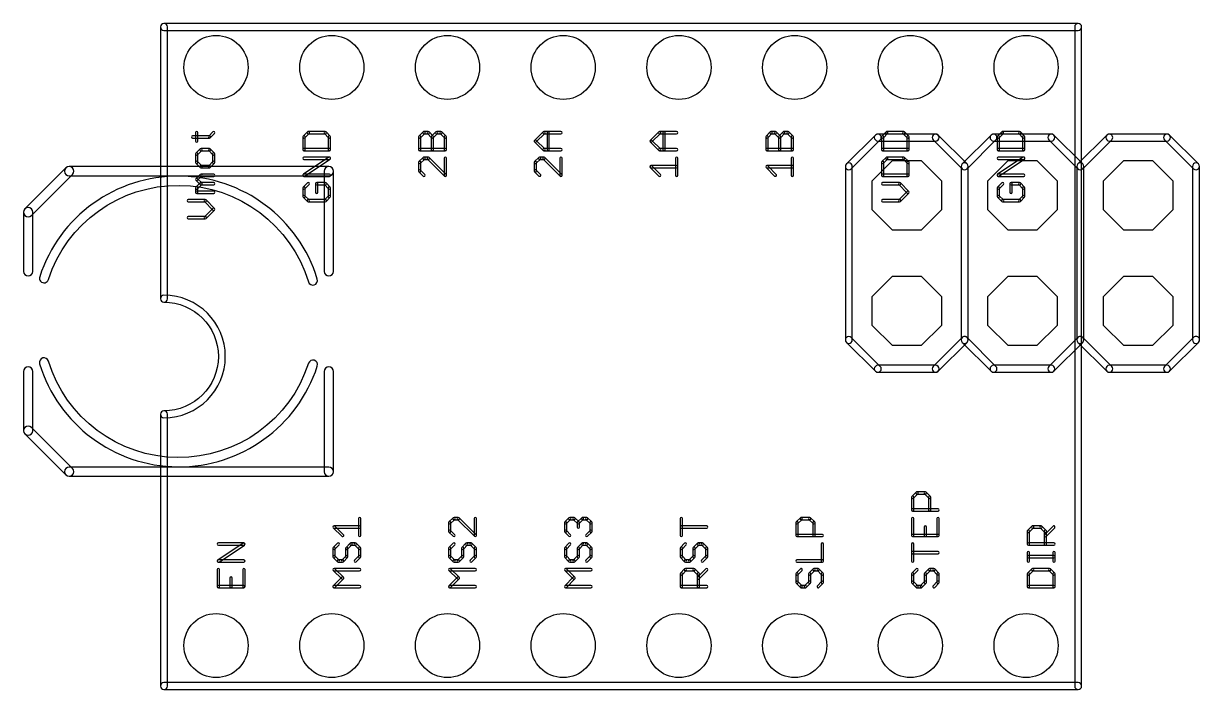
# Model space of a CAD drawing. Extents: x -3 to 100, y 0 to 80.
# Drawn here: x 17.48 to 43.3, y 19.04 to 33.68 of the extents above; entities that cross this region are included whole.
import ezdxf

# ---------------------------------------------------------------- set-up
doc = ezdxf.new("R2010")
doc.units = 0
doc.layers.add('17', color=82, linetype='CONTINUOUS')
doc.layers.add('21', color=253, linetype='CONTINUOUS')

# ---------------------------------------------------------------- blocks, each defined once
blk = doc.blocks.new('OCTAGONP')
blk.add_lwpolyline([(-0.5, -0.2071), (-0.5, 0.2071), (-0.2071, 0.5), (0.2071, 0.5), (0.5, 0.2071), (0.5, -0.2071), (0.2071, -0.5), (-0.2071, -0.5)], close=True)
blk = doc.blocks.new('ROUNDP')
blk.add_circle((0, 0), 0.5)

msp = doc.modelspace()

# ---------------------------------------------------------------- linework, layer by layer
at = {"layer": '21'}
for points in [[(20.4908, 33.599), (20.4908, 27.63, 1), (20.6432, 27.63), (20.6432, 33.599, 1)], [(20.567, 33.5228), (40.633, 33.5228, 1), (40.633, 33.6752), (20.567, 33.6752, 1)], [(40.7092, 19.121), (40.7092, 33.599, 1), (40.5568, 33.599), (40.5568, 19.121, 1)], [(21.3118, 31.0912), (21.3118, 31.2776, 1), (21.261, 31.2776), (21.261, 31.0912, 1)], [(21.584, 31.1664), (21.6772, 31.2596, 1), (21.6412, 31.2956), (21.548, 31.2024, 1)], [(23.7152, 31.2949), (23.622, 31.2017, 1), (23.658, 31.1657), (23.7512, 31.2589, 1)], [(24.106, 31.3023), (23.7332, 31.3023, 1), (23.7332, 31.2515), (24.106, 31.2515, 1)], [(24.2172, 31.2017), (24.124, 31.2949, 1), (24.088, 31.2589), (24.1812, 31.1657, 1)], [(26.198, 31.1657), (26.2912, 31.2589, 1), (26.2552, 31.2949), (26.162, 31.2017, 1)], [(26.2732, 31.2515), (26.3664, 31.2515, 1), (26.3664, 31.3023), (26.2732, 31.3023, 1)], [(26.3484, 31.2589), (26.4416, 31.1657, 1), (26.4776, 31.2017), (26.3844, 31.2949, 1)], [(26.4776, 31.1657), (26.5708, 31.2589, 1), (26.5348, 31.2949), (26.4416, 31.2017, 1)], [(26.5528, 31.2515), (26.646, 31.2515, 1), (26.646, 31.3023), (26.5528, 31.3023, 1)], [(26.628, 31.2589), (26.7212, 31.1657, 1), (26.7572, 31.2017), (26.664, 31.2949, 1)], [(28.738, 31.0725), (28.9244, 31.2589, 1), (28.8884, 31.2949), (28.702, 31.1085, 1)], [(28.9064, 31.2515), (29.2792, 31.2515, 1), (29.2792, 31.3023), (28.9064, 31.3023, 1)], [(29.025, 30.9041), (29.025, 31.2769, 1), (28.9742, 31.2769), (28.9742, 30.9041, 1)], [(31.278, 31.0725), (31.4644, 31.2589, 1), (31.4284, 31.2949), (31.242, 31.1085, 1)], [(31.4464, 31.2515), (31.8192, 31.2515, 1), (31.8192, 31.3023), (31.4464, 31.3023, 1)], [(31.565, 30.9041), (31.565, 31.2769, 1), (31.5142, 31.2769), (31.5142, 30.9041, 1)], [(33.818, 31.1657), (33.9112, 31.2589, 1), (33.8752, 31.2949), (33.782, 31.2017, 1)], [(33.8932, 31.2515), (33.9864, 31.2515, 1), (33.9864, 31.3023), (33.8932, 31.3023, 1)], [(33.9684, 31.2589), (34.0616, 31.1657, 1), (34.0976, 31.2017), (34.0044, 31.2949, 1)], [(34.0976, 31.1657), (34.1908, 31.2589, 1), (34.1548, 31.2949), (34.0616, 31.2017, 1)], [(34.1728, 31.2515), (34.266, 31.2515, 1), (34.266, 31.3023), (34.1728, 31.3023, 1)], [(34.248, 31.2589), (34.3412, 31.1657, 1), (34.3772, 31.2017), (34.284, 31.2949, 1)], [(35.6539, 30.4811), (36.2889, 31.1161, 1), (36.1811, 31.2239), (35.5461, 30.5889, 1)], [(36.235, 31.0938), (37.505, 31.0938, 1), (37.505, 31.2462), (36.235, 31.2462, 1)], [(36.4152, 31.2949), (36.322, 31.2017, 1), (36.358, 31.1657), (36.4512, 31.2589, 1)], [(36.806, 31.3023), (36.4332, 31.3023, 1), (36.4332, 31.2515), (36.806, 31.2515, 1)], [(36.9172, 31.2017), (36.824, 31.2949, 1), (36.788, 31.2589), (36.8812, 31.1657, 1)], [(37.4511, 31.1161), (38.0861, 30.4811, 1), (38.1939, 30.5889), (37.5589, 31.2239, 1)], [(38.1939, 30.4811), (38.8289, 31.1161, 1), (38.7211, 31.2239), (38.0861, 30.5889, 1)], [(38.775, 31.0938), (40.045, 31.0938, 1), (40.045, 31.2462), (38.775, 31.2462, 1)], [(38.9552, 31.2949), (38.862, 31.2017, 1), (38.898, 31.1657), (38.9912, 31.2589, 1)], [(39.346, 31.3023), (38.9732, 31.3023, 1), (38.9732, 31.2515), (39.346, 31.2515, 1)], [(39.4572, 31.2017), (39.364, 31.2949, 1), (39.328, 31.2589), (39.4212, 31.1657, 1)], [(39.9911, 31.1161), (40.6261, 30.4811, 1), (40.7339, 30.5889), (40.0989, 31.2239, 1)], [(40.7339, 30.4811), (41.3689, 31.1161, 1), (41.2611, 31.2239), (40.6261, 30.5889, 1)], [(41.315, 31.0938), (42.585, 31.0938, 1), (42.585, 31.2462), (41.315, 31.2462, 1)], [(42.5311, 31.1161), (43.1661, 30.4811, 1), (43.2739, 30.5889), (42.6389, 31.2239, 1)], [(21.1932, 31.159), (21.566, 31.159, 1), (21.566, 31.2098), (21.1932, 31.2098, 1)], [(23.6146, 31.1837), (23.6146, 30.9041, 1), (23.6654, 30.9041), (23.6654, 31.1837, 1)], [(24.2246, 30.9041), (24.2246, 31.1837, 1), (24.1738, 31.1837), (24.1738, 30.9041, 1)], [(26.2054, 30.9041), (26.2054, 31.1837, 1), (26.1546, 31.1837), (26.1546, 30.9041, 1)], [(26.485, 30.9041), (26.485, 31.1837, 1), (26.4342, 31.1837), (26.4342, 30.9041, 1)], [(26.7138, 31.1837), (26.7138, 30.9041, 1), (26.7646, 30.9041), (26.7646, 31.1837, 1)], [(28.9244, 30.9221), (28.738, 31.1085, 1), (28.702, 31.0725), (28.8884, 30.8861, 1)], [(31.4644, 30.9221), (31.278, 31.1085, 1), (31.242, 31.0725), (31.4284, 30.8861, 1)], [(33.8254, 30.9041), (33.8254, 31.1837, 1), (33.7746, 31.1837), (33.7746, 30.9041, 1)], [(34.105, 30.9041), (34.105, 31.1837, 1), (34.0542, 31.1837), (34.0542, 30.9041, 1)], [(34.3338, 31.1837), (34.3338, 30.9041, 1), (34.3846, 30.9041), (34.3846, 31.1837, 1)], [(36.3146, 31.1837), (36.3146, 30.9041, 1), (36.3654, 30.9041), (36.3654, 31.1837, 1)], [(36.9246, 30.9041), (36.9246, 31.1837, 1), (36.8738, 31.1837), (36.8738, 30.9041, 1)], [(38.8546, 31.1837), (38.8546, 30.9041, 1), (38.9054, 30.9041), (38.9054, 31.1837, 1)], [(39.4646, 30.9041), (39.4646, 31.1837, 1), (39.4138, 31.1837), (39.4138, 30.9041, 1)], [(21.3616, 30.9207), (21.2684, 30.8275, 1), (21.3044, 30.7915), (21.3976, 30.8847, 1)], [(21.261, 30.8095), (21.261, 30.6231, 1), (21.3118, 30.6231), (21.3118, 30.8095, 1)], [(21.566, 30.9281), (21.3796, 30.9281, 1), (21.3796, 30.8773), (21.566, 30.8773, 1)], [(21.6772, 30.8275), (21.584, 30.9207, 1), (21.548, 30.8847), (21.6412, 30.7915, 1)], [(21.6846, 30.6231), (21.6846, 30.8095, 1), (21.6338, 30.8095), (21.6338, 30.6231, 1)], [(23.64, 30.8787), (24.1992, 30.8787, 1), (24.1992, 30.9295), (23.64, 30.9295, 1)], [(23.6541, 30.3217), (24.2133, 30.6945, 1), (24.1851, 30.7367), (23.6259, 30.3639, 1)], [(24.1992, 30.741), (23.64, 30.741, 1), (23.64, 30.6902), (24.1992, 30.6902, 1)], [(26.2552, 30.7336), (26.162, 30.6404, 1), (26.198, 30.6044), (26.2912, 30.6976, 1)], [(26.7392, 30.9295), (26.18, 30.9295, 1), (26.18, 30.8787), (26.7392, 30.8787, 1)], [(26.3664, 30.741), (26.2732, 30.741, 1), (26.2732, 30.6902), (26.3664, 30.6902, 1)], [(26.7572, 30.3608), (26.3844, 30.7336, 1), (26.3484, 30.6976), (26.7212, 30.3248, 1)], [(26.7138, 30.7156), (26.7138, 30.3428, 1), (26.7646, 30.3428), (26.7646, 30.7156, 1)], [(28.7952, 30.7336), (28.702, 30.6404, 1), (28.738, 30.6044), (28.8312, 30.6976, 1)], [(28.9064, 30.741), (28.8132, 30.741, 1), (28.8132, 30.6902), (28.9064, 30.6902, 1)], [(29.2972, 30.3608), (28.9244, 30.7336, 1), (28.8884, 30.6976), (29.2612, 30.3248, 1)], [(29.2792, 30.9295), (28.9064, 30.9295, 1), (28.9064, 30.8787), (29.2792, 30.8787, 1)], [(29.2538, 30.7156), (29.2538, 30.3428, 1), (29.3046, 30.3428), (29.3046, 30.7156, 1)], [(31.8192, 30.9295), (31.4464, 30.9295, 1), (31.4464, 30.8787), (31.8192, 30.8787, 1)], [(31.8446, 30.3428), (31.8446, 30.7156, 1), (31.7938, 30.7156), (31.7938, 30.3428, 1)], [(34.3592, 30.9295), (33.8, 30.9295, 1), (33.8, 30.8787), (34.3592, 30.8787, 1)], [(34.3846, 30.3428), (34.3846, 30.7156, 1), (34.3338, 30.7156), (34.3338, 30.3428, 1)], [(36.4152, 30.7336), (36.322, 30.6404, 1), (36.358, 30.6044), (36.4512, 30.6976, 1)], [(36.34, 30.8787), (36.8992, 30.8787, 1), (36.8992, 30.9295), (36.34, 30.9295, 1)], [(36.806, 30.741), (36.4332, 30.741, 1), (36.4332, 30.6902), (36.806, 30.6902, 1)], [(36.9172, 30.6404), (36.824, 30.7336, 1), (36.788, 30.6976), (36.8812, 30.6044, 1)], [(38.88, 30.8787), (39.4392, 30.8787, 1), (39.4392, 30.9295), (38.88, 30.9295, 1)], [(38.8941, 30.3217), (39.4533, 30.6945, 1), (39.4251, 30.7367), (38.8659, 30.3639, 1)], [(39.4392, 30.741), (38.88, 30.741, 1), (38.88, 30.6902), (39.4392, 30.6902, 1)], [(17.6568, 29.4582), (18.5568, 30.3582, 1), (18.4132, 30.5018), (17.5132, 29.6018, 1)], [(18.485, 30.3284), (24.185, 30.3284, 1), (24.185, 30.5316), (18.485, 30.5316, 1)], [(21.2684, 30.6051), (21.3616, 30.5119, 1), (21.3976, 30.5479), (21.3044, 30.6411, 1)], [(21.3796, 30.5045), (21.566, 30.5045, 1), (21.566, 30.5553), (21.3796, 30.5553, 1)], [(21.584, 30.5119), (21.6772, 30.6051, 1), (21.6412, 30.6411), (21.548, 30.5479, 1)], [(24.0834, 30.43), (24.0834, 28.23, 1), (24.2866, 28.23), (24.2866, 30.43, 1)], [(26.162, 30.418), (26.2552, 30.3248, 1), (26.2912, 30.3608), (26.198, 30.454, 1)], [(26.1546, 30.6224), (26.1546, 30.436, 1), (26.2054, 30.436), (26.2054, 30.6224, 1)], [(28.702, 30.418), (28.7952, 30.3248, 1), (28.8312, 30.3608), (28.738, 30.454, 1)], [(28.6946, 30.6224), (28.6946, 30.436, 1), (28.7454, 30.436), (28.7454, 30.6224, 1)], [(31.4644, 30.3608), (31.278, 30.5472, 1), (31.242, 30.5112), (31.4284, 30.3248, 1)], [(31.26, 30.5038), (31.8192, 30.5038, 1), (31.8192, 30.5546), (31.26, 30.5546, 1)], [(34.0044, 30.3608), (33.818, 30.5472, 1), (33.782, 30.5112), (33.9684, 30.3248, 1)], [(33.8, 30.5038), (34.3592, 30.5038, 1), (34.3592, 30.5546), (33.8, 30.5546, 1)], [(35.6762, 26.725), (35.6762, 30.535, 1), (35.5238, 30.535), (35.5238, 26.725, 1)], [(36.3146, 30.6224), (36.3146, 30.3428, 1), (36.3654, 30.3428), (36.3654, 30.6224, 1)], [(36.9246, 30.3428), (36.9246, 30.6224, 1), (36.8738, 30.6224), (36.8738, 30.3428, 1)], [(38.0638, 30.535), (38.0638, 26.725, 1), (38.2162, 26.725), (38.2162, 30.535, 1)], [(40.6038, 30.535), (40.6038, 26.725, 1), (40.7562, 26.725), (40.7562, 30.535, 1)], [(43.1438, 30.535), (43.1438, 26.725, 1), (43.2962, 26.725), (43.2962, 30.535, 1)], [(23.7378, 28.0004, 1), (23.9322, 28.0596, 0.7344), (17.8383, 28.1112, 1), (18.0317, 28.0488, -0.7344)], [(21.3044, 30.2302), (21.3976, 30.3234, 1), (21.3616, 30.3594), (21.2684, 30.2662, 1)], [(21.3976, 30.173), (21.3044, 30.2662, 1), (21.2684, 30.2302), (21.3616, 30.137, 1)], [(21.3796, 30.316), (21.6592, 30.316, 1), (21.6592, 30.3668), (21.3796, 30.3668, 1)], [(24.1992, 30.3682), (23.64, 30.3682, 1), (23.64, 30.3174), (24.1992, 30.3174, 1)], [(36.34, 30.3174), (36.8992, 30.3174, 1), (36.8992, 30.3682), (36.34, 30.3682, 1)], [(39.4392, 30.3682), (38.88, 30.3682, 1), (38.88, 30.3174), (39.4392, 30.3174, 1)], [(21.3044, 30.0438), (21.3976, 30.137, 1), (21.3616, 30.173), (21.2684, 30.0798, 1)], [(21.3118, 29.9686), (21.3118, 30.0618, 1), (21.261, 30.0618), (21.261, 29.9686, 1)], [(21.6592, 29.994), (21.2864, 29.994, 1), (21.2864, 29.9432), (21.6592, 29.9432, 1)], [(21.3796, 30.1296), (21.6592, 30.1296, 1), (21.6592, 30.1804), (21.3796, 30.1804, 1)], [(23.7152, 30.1723), (23.622, 30.0791, 1), (23.658, 30.0431), (23.7512, 30.1363, 1)], [(23.6146, 30.0611), (23.6146, 29.8747, 1), (23.6654, 29.8747), (23.6654, 30.0611, 1)], [(24.106, 30.1797), (23.9196, 30.1797, 1), (23.9196, 30.1289), (24.106, 30.1289, 1)], [(23.8942, 30.1543), (23.8942, 29.9679, 1), (23.945, 29.9679), (23.945, 30.1543, 1)], [(24.2172, 30.0791), (24.124, 30.1723, 1), (24.088, 30.1363), (24.1812, 30.0431, 1)], [(24.2246, 29.8747), (24.2246, 30.0611, 1), (24.1738, 30.0611), (24.1738, 29.8747, 1)], [(36.7128, 30.1797), (36.34, 30.1797, 1), (36.34, 30.1289), (36.7128, 30.1289, 1)], [(36.9172, 29.9859), (36.7308, 30.1723, 1), (36.6948, 30.1363), (36.8812, 29.9499, 1)], [(36.7308, 29.7635), (36.9172, 29.9499, 1), (36.8812, 29.9859), (36.6948, 29.7995, 1)], [(38.9552, 30.1723), (38.862, 30.0791, 1), (38.898, 30.0431), (38.9912, 30.1363, 1)], [(38.8546, 30.0611), (38.8546, 29.8747, 1), (38.9054, 29.8747), (38.9054, 30.0611, 1)], [(39.346, 30.1797), (39.1596, 30.1797, 1), (39.1596, 30.1289), (39.346, 30.1289, 1)], [(39.1342, 30.1543), (39.1342, 29.9679, 1), (39.185, 29.9679), (39.185, 30.1543, 1)], [(39.4572, 30.0791), (39.364, 30.1723, 1), (39.328, 30.1363), (39.4212, 30.0431, 1)], [(39.4646, 29.8747), (39.4646, 30.0611, 1), (39.4138, 30.0611), (39.4138, 29.8747, 1)], [(21.4728, 29.8055), (21.1, 29.8055, 1), (21.1, 29.7547), (21.4728, 29.7547, 1)], [(21.6772, 29.6117), (21.4908, 29.7981, 1), (21.4548, 29.7621), (21.6412, 29.5757, 1)], [(23.622, 29.8567), (23.7152, 29.7635, 1), (23.7512, 29.7995), (23.658, 29.8927, 1)], [(23.7332, 29.7561), (24.106, 29.7561, 1), (24.106, 29.8069), (23.7332, 29.8069, 1)], [(24.124, 29.7635), (24.2172, 29.8567, 1), (24.1812, 29.8927), (24.088, 29.7995, 1)], [(36.34, 29.7561), (36.7128, 29.7561, 1), (36.7128, 29.8069), (36.34, 29.8069, 1)], [(38.862, 29.8567), (38.9552, 29.7635, 1), (38.9912, 29.7995), (38.898, 29.8927, 1)], [(38.9732, 29.7561), (39.346, 29.7561, 1), (39.346, 29.8069), (38.9732, 29.8069, 1)], [(39.364, 29.7635), (39.4572, 29.8567, 1), (39.4212, 29.8927), (39.328, 29.7995, 1)], [(17.6866, 28.23), (17.6866, 29.53, 1), (17.4834, 29.53), (17.4834, 28.23, 1)], [(21.1, 29.3819), (21.4728, 29.3819, 1), (21.4728, 29.4327), (21.1, 29.4327, 1)], [(21.4908, 29.3893), (21.6772, 29.5757, 1), (21.6412, 29.6117), (21.4548, 29.4253, 1)], [(20.567, 25.1662, 1), (20.567, 25.0138, 1), (20.567, 27.7062, 1), (20.567, 27.5538, -1)], [(35.5461, 26.6711), (36.1811, 26.0361, 1), (36.2889, 26.1439), (35.6539, 26.7789, 1)], [(37.5589, 26.0361), (38.1939, 26.6711, 1), (38.0861, 26.7789), (37.4511, 26.1439, 1)], [(38.0861, 26.6711), (38.7211, 26.0361, 1), (38.8289, 26.1439), (38.1939, 26.7789, 1)], [(40.0989, 26.0361), (40.7339, 26.6711, 1), (40.6261, 26.7789), (39.9911, 26.1439, 1)], [(40.6261, 26.6711), (41.2611, 26.0361, 1), (41.3689, 26.1439), (40.7339, 26.7789, 1)], [(42.6389, 26.0361), (43.2739, 26.6711, 1), (43.1661, 26.7789), (42.5311, 26.1439, 1)], [(18.0322, 26.2596, 1), (17.8378, 26.2004, 0.7344), (23.9317, 26.1488, 1), (23.7383, 26.2112, -0.7344)], [(17.6866, 24.73), (17.6866, 26.03, 1), (17.4834, 26.03), (17.4834, 24.73, 1)], [(24.0834, 26.03), (24.0834, 23.83, 1), (24.2866, 23.83), (24.2866, 26.03, 1)], [(36.235, 26.0138), (37.505, 26.0138, 1), (37.505, 26.1662), (36.235, 26.1662, 1)], [(38.775, 26.0138), (40.045, 26.0138, 1), (40.045, 26.1662), (38.775, 26.1662, 1)], [(41.315, 26.0138), (42.585, 26.0138, 1), (42.585, 26.1662), (41.315, 26.1662, 1)], [(20.4908, 25.09), (20.4908, 19.121, 1), (20.6432, 19.121), (20.6432, 25.09, 1)], [(18.5568, 23.9018), (17.6568, 24.8018, 1), (17.5132, 24.6582), (18.4132, 23.7582, 1)], [(24.185, 23.9316), (18.485, 23.9316, 1), (18.485, 23.7284), (24.185, 23.7284, 1)], [(37.0184, 23.2509), (37.1116, 23.3441, 1), (37.0756, 23.3801), (36.9824, 23.2869, 1)], [(37.0258, 22.9893), (37.0258, 23.2689, 1), (36.975, 23.2689), (36.975, 22.9893, 1)], [(37.0936, 23.3367), (37.28, 23.3367, 1), (37.28, 23.3875), (37.0936, 23.3875, 1)], [(37.262, 23.3441), (37.3552, 23.2509, 1), (37.3912, 23.2869), (37.298, 23.3801, 1)], [(37.3478, 23.2689), (37.3478, 22.9893, 1), (37.3986, 22.9893), (37.3986, 23.2689, 1)], [(37.5596, 23.0147), (37.0004, 23.0147, 1), (37.0004, 22.9639), (37.5596, 22.9639, 1)], [(24.885, 22.428), (24.885, 22.8008, 1), (24.8342, 22.8008), (24.8342, 22.428, 1)], [(26.9156, 22.8188), (26.8224, 22.7256, 1), (26.8584, 22.6896), (26.9516, 22.7828, 1)], [(26.815, 22.7076), (26.815, 22.5212, 1), (26.8658, 22.5212), (26.8658, 22.7076, 1)], [(27.0268, 22.8262), (26.9336, 22.8262, 1), (26.9336, 22.7754), (27.0268, 22.7754, 1)], [(27.4176, 22.446), (27.0448, 22.8188, 1), (27.0088, 22.7828), (27.3816, 22.41, 1)], [(27.3742, 22.8008), (27.3742, 22.428, 1), (27.425, 22.428), (27.425, 22.8008, 1)], [(29.3984, 22.6896), (29.4916, 22.7828, 1), (29.4556, 22.8188), (29.3624, 22.7256, 1)], [(29.4058, 22.5212), (29.4058, 22.7076, 1), (29.355, 22.7076), (29.355, 22.5212, 1)], [(29.4736, 22.7754), (29.5668, 22.7754, 1), (29.5668, 22.8262), (29.4736, 22.8262, 1)], [(29.5488, 22.7828), (29.642, 22.6896, 1), (29.678, 22.7256), (29.5848, 22.8188, 1)], [(29.678, 22.6896), (29.7712, 22.7828, 1), (29.7352, 22.8188), (29.642, 22.7256, 1)], [(29.6346, 22.7076), (29.6346, 22.6144, 1), (29.6854, 22.6144), (29.6854, 22.7076, 1)], [(29.7532, 22.7754), (29.8464, 22.7754, 1), (29.8464, 22.8262), (29.7532, 22.8262, 1)], [(29.8284, 22.7828), (29.9216, 22.6896, 1), (29.9576, 22.7256), (29.8644, 22.8188, 1)], [(29.9142, 22.7076), (29.9142, 22.5212, 1), (29.965, 22.5212), (29.965, 22.7076, 1)], [(31.9458, 22.428), (31.9458, 22.8008, 1), (31.895, 22.8008), (31.895, 22.428, 1)], [(34.4784, 22.6896), (34.5716, 22.7828, 1), (34.5356, 22.8188), (34.4424, 22.7256, 1)], [(34.4858, 22.428), (34.4858, 22.7076, 1), (34.435, 22.7076), (34.435, 22.428, 1)], [(34.5536, 22.7754), (34.74, 22.7754, 1), (34.74, 22.8262), (34.5536, 22.8262, 1)], [(34.722, 22.7828), (34.8152, 22.6896, 1), (34.8512, 22.7256), (34.758, 22.8188, 1)], [(34.8078, 22.7076), (34.8078, 22.428, 1), (34.8586, 22.428), (34.8586, 22.7076, 1)], [(36.975, 22.8008), (36.975, 22.428, 1), (37.0258, 22.428), (37.0258, 22.8008, 1)], [(37.585, 22.428), (37.585, 22.8008, 1), (37.5342, 22.8008), (37.5342, 22.428, 1)], [(24.5048, 22.446), (24.3184, 22.6324, 1), (24.2824, 22.5964), (24.4688, 22.41, 1)], [(24.3004, 22.589), (24.8596, 22.589, 1), (24.8596, 22.6398), (24.3004, 22.6398, 1)], [(26.8224, 22.5032), (26.9156, 22.41, 1), (26.9516, 22.446), (26.8584, 22.5392, 1)], [(29.4916, 22.446), (29.3984, 22.5392, 1), (29.3624, 22.5032), (29.4556, 22.41, 1)], [(29.9216, 22.5392), (29.8284, 22.446, 1), (29.8644, 22.41), (29.9576, 22.5032, 1)], [(32.4796, 22.6398), (31.9204, 22.6398, 1), (31.9204, 22.589), (32.4796, 22.589, 1)], [(37.3054, 22.428), (37.3054, 22.6144, 1), (37.2546, 22.6144), (37.2546, 22.428, 1)], [(39.5584, 22.5025), (39.6516, 22.5957, 1), (39.6156, 22.6317), (39.5224, 22.5385, 1)], [(39.5658, 22.2409), (39.5658, 22.5205, 1), (39.515, 22.5205), (39.515, 22.2409, 1)], [(39.6336, 22.5883), (39.82, 22.5883, 1), (39.82, 22.6391), (39.6336, 22.6391, 1)], [(39.802, 22.5957), (39.8952, 22.5025, 1), (39.9312, 22.5385), (39.838, 22.6317, 1)], [(39.9312, 22.4093), (40.1176, 22.5957, 1), (40.0816, 22.6317), (39.8952, 22.4453, 1)], [(39.8878, 22.5205), (39.8878, 22.2409, 1), (39.9386, 22.2409), (39.9386, 22.5205, 1)], [(21.7745, 21.8456), (22.3337, 22.2184, 1), (22.3055, 22.2606), (21.7463, 21.8878, 1)], [(22.3196, 22.2649), (21.7604, 22.2649, 1), (21.7604, 22.2141), (22.3196, 22.2141, 1)], [(24.3756, 22.2575), (24.2824, 22.1643, 1), (24.3184, 22.1283), (24.4116, 22.2215, 1)], [(24.598, 22.1283), (24.6912, 22.2215, 1), (24.6552, 22.2575), (24.562, 22.1643, 1)], [(24.6732, 22.2141), (24.7664, 22.2141, 1), (24.7664, 22.2649), (24.6732, 22.2649, 1)], [(24.7484, 22.2215), (24.8416, 22.1283, 1), (24.8776, 22.1643), (24.7844, 22.2575, 1)], [(26.9156, 22.2575), (26.8224, 22.1643, 1), (26.8584, 22.1283), (26.9516, 22.2215, 1)], [(27.138, 22.1283), (27.2312, 22.2215, 1), (27.1952, 22.2575), (27.102, 22.1643, 1)], [(27.2132, 22.2141), (27.3064, 22.2141, 1), (27.3064, 22.2649), (27.2132, 22.2649, 1)], [(27.2884, 22.2215), (27.3816, 22.1283, 1), (27.4176, 22.1643), (27.3244, 22.2575, 1)], [(29.4556, 22.2575), (29.3624, 22.1643, 1), (29.3984, 22.1283), (29.4916, 22.2215, 1)], [(29.678, 22.1283), (29.7712, 22.2215, 1), (29.7352, 22.2575), (29.642, 22.1643, 1)], [(29.7532, 22.2141), (29.8464, 22.2141, 1), (29.8464, 22.2649), (29.7532, 22.2649, 1)], [(29.8284, 22.2215), (29.9216, 22.1283, 1), (29.9576, 22.1643), (29.8644, 22.2575, 1)], [(31.9956, 22.2575), (31.9024, 22.1643, 1), (31.9384, 22.1283), (32.0316, 22.2215, 1)], [(32.218, 22.1283), (32.3112, 22.2215, 1), (32.2752, 22.2575), (32.182, 22.1643, 1)], [(32.2932, 22.2141), (32.3864, 22.2141, 1), (32.3864, 22.2649), (32.2932, 22.2649, 1)], [(32.3684, 22.2215), (32.4616, 22.1283, 1), (32.4976, 22.1643), (32.4044, 22.2575, 1)], [(35.0196, 22.4534), (34.4604, 22.4534, 1), (34.4604, 22.4026), (35.0196, 22.4026, 1)], [(35.045, 21.8667), (35.045, 22.2395, 1), (34.9942, 22.2395), (34.9942, 21.8667, 1)], [(37.0004, 22.4026), (37.5596, 22.4026, 1), (37.5596, 22.4534), (37.0004, 22.4534, 1)], [(37.0258, 21.8667), (37.0258, 22.2395, 1), (36.975, 22.2395), (36.975, 21.8667, 1)], [(40.0996, 22.2663), (39.5404, 22.2663, 1), (39.5404, 22.2155), (40.0996, 22.2155, 1)], [(24.2824, 21.9419), (24.3756, 21.8487, 1), (24.4116, 21.8847), (24.3184, 21.9779, 1)], [(24.275, 22.1463), (24.275, 21.9599, 1), (24.3258, 21.9599), (24.3258, 22.1463, 1)], [(24.5048, 21.8487), (24.598, 21.9419, 1), (24.562, 21.9779), (24.4688, 21.8847, 1)], [(24.6054, 21.9599), (24.6054, 22.1463, 1), (24.5546, 22.1463), (24.5546, 21.9599, 1)], [(24.8416, 21.9779), (24.7484, 21.8847, 1), (24.7844, 21.8487), (24.8776, 21.9419, 1)], [(24.8342, 22.1463), (24.8342, 21.9599, 1), (24.885, 21.9599), (24.885, 22.1463, 1)], [(26.8224, 21.9419), (26.9156, 21.8487, 1), (26.9516, 21.8847), (26.8584, 21.9779, 1)], [(26.815, 22.1463), (26.815, 21.9599, 1), (26.8658, 21.9599), (26.8658, 22.1463, 1)], [(27.0448, 21.8487), (27.138, 21.9419, 1), (27.102, 21.9779), (27.0088, 21.8847, 1)], [(27.1454, 21.9599), (27.1454, 22.1463, 1), (27.0946, 22.1463), (27.0946, 21.9599, 1)], [(27.3816, 21.9779), (27.2884, 21.8847, 1), (27.3244, 21.8487), (27.4176, 21.9419, 1)], [(27.3742, 22.1463), (27.3742, 21.9599, 1), (27.425, 21.9599), (27.425, 22.1463, 1)], [(29.3624, 21.9419), (29.4556, 21.8487, 1), (29.4916, 21.8847), (29.3984, 21.9779, 1)], [(29.355, 22.1463), (29.355, 21.9599, 1), (29.4058, 21.9599), (29.4058, 22.1463, 1)], [(29.5848, 21.8487), (29.678, 21.9419, 1), (29.642, 21.9779), (29.5488, 21.8847, 1)], [(29.6854, 21.9599), (29.6854, 22.1463, 1), (29.6346, 22.1463), (29.6346, 21.9599, 1)], [(29.9216, 21.9779), (29.8284, 21.8847, 1), (29.8644, 21.8487), (29.9576, 21.9419, 1)], [(29.9142, 22.1463), (29.9142, 21.9599, 1), (29.965, 21.9599), (29.965, 22.1463, 1)], [(31.9024, 21.9419), (31.9956, 21.8487, 1), (32.0316, 21.8847), (31.9384, 21.9779, 1)], [(31.895, 22.1463), (31.895, 21.9599, 1), (31.9458, 21.9599), (31.9458, 22.1463, 1)], [(32.1248, 21.8487), (32.218, 21.9419, 1), (32.182, 21.9779), (32.0888, 21.8847, 1)], [(32.2254, 21.9599), (32.2254, 22.1463, 1), (32.1746, 22.1463), (32.1746, 21.9599, 1)], [(32.4616, 21.9779), (32.3684, 21.8847, 1), (32.4044, 21.8487), (32.4976, 21.9419, 1)], [(32.4542, 22.1463), (32.4542, 21.9599, 1), (32.505, 21.9599), (32.505, 22.1463, 1)], [(37.5596, 22.0785), (37.0004, 22.0785, 1), (37.0004, 22.0277), (37.5596, 22.0277, 1)], [(39.5658, 21.8667), (39.5658, 22.0531, 1), (39.515, 22.0531), (39.515, 21.8667, 1)], [(40.0996, 21.9853), (39.5404, 21.9853, 1), (39.5404, 21.9345), (40.0996, 21.9345, 1)], [(40.125, 21.8667), (40.125, 22.0531, 1), (40.0742, 22.0531), (40.0742, 21.8667, 1)], [(22.3196, 21.8921), (21.7604, 21.8921, 1), (21.7604, 21.8413), (22.3196, 21.8413, 1)], [(21.735, 21.6782), (21.735, 21.3054, 1), (21.7858, 21.3054), (21.7858, 21.6782, 1)], [(22.345, 21.3054), (22.345, 21.6782, 1), (22.2942, 21.6782), (22.2942, 21.3054, 1)], [(24.5048, 21.5098), (24.3184, 21.6962, 1), (24.2824, 21.6602), (24.4688, 21.4738, 1)], [(24.3004, 21.6528), (24.8596, 21.6528, 1), (24.8596, 21.7036), (24.3004, 21.7036, 1)], [(24.3936, 21.8413), (24.4868, 21.8413, 1), (24.4868, 21.8921), (24.3936, 21.8921, 1)], [(27.0448, 21.5098), (26.8584, 21.6962, 1), (26.8224, 21.6602), (27.0088, 21.4738, 1)], [(26.8404, 21.6528), (27.3996, 21.6528, 1), (27.3996, 21.7036), (26.8404, 21.7036, 1)], [(26.9336, 21.8413), (27.0268, 21.8413, 1), (27.0268, 21.8921), (26.9336, 21.8921, 1)], [(29.5848, 21.5098), (29.3984, 21.6962, 1), (29.3624, 21.6602), (29.5488, 21.4738, 1)], [(29.3804, 21.6528), (29.9396, 21.6528, 1), (29.9396, 21.7036), (29.3804, 21.7036, 1)], [(29.4736, 21.8413), (29.5668, 21.8413, 1), (29.5668, 21.8921), (29.4736, 21.8921, 1)], [(31.9384, 21.567), (32.0316, 21.6602, 1), (31.9956, 21.6962), (31.9024, 21.603, 1)], [(32.0136, 21.8413), (32.1068, 21.8413, 1), (32.1068, 21.8921), (32.0136, 21.8921, 1)], [(32.0136, 21.6528), (32.2, 21.6528, 1), (32.2, 21.7036), (32.0136, 21.7036, 1)], [(32.182, 21.6602), (32.2752, 21.567, 1), (32.3112, 21.603), (32.218, 21.6962, 1)], [(32.3112, 21.4738), (32.4976, 21.6602, 1), (32.4616, 21.6962), (32.2752, 21.5098, 1)], [(34.5356, 21.6962), (34.4424, 21.603, 1), (34.4784, 21.567), (34.5716, 21.6602, 1)], [(34.4604, 21.8413), (35.0196, 21.8413, 1), (35.0196, 21.8921), (34.4604, 21.8921, 1)], [(34.758, 21.567), (34.8512, 21.6602, 1), (34.8152, 21.6962), (34.722, 21.603, 1)], [(34.8332, 21.6528), (34.9264, 21.6528, 1), (34.9264, 21.7036), (34.8332, 21.7036, 1)], [(34.9084, 21.6602), (35.0016, 21.567, 1), (35.0376, 21.603), (34.9444, 21.6962, 1)], [(37.0756, 21.6962), (36.9824, 21.603, 1), (37.0184, 21.567), (37.1116, 21.6602, 1)], [(37.298, 21.567), (37.3912, 21.6602, 1), (37.3552, 21.6962), (37.262, 21.603, 1)], [(37.3732, 21.6528), (37.4664, 21.6528, 1), (37.4664, 21.7036), (37.3732, 21.7036, 1)], [(37.4484, 21.6602), (37.5416, 21.567, 1), (37.5776, 21.603), (37.4844, 21.6962, 1)], [(39.6156, 21.6962), (39.5224, 21.603, 1), (39.5584, 21.567), (39.6516, 21.6602, 1)], [(40.0064, 21.7036), (39.6336, 21.7036, 1), (39.6336, 21.6528), (40.0064, 21.6528, 1)], [(40.1176, 21.603), (40.0244, 21.6962, 1), (39.9884, 21.6602), (40.0816, 21.567, 1)], [(22.0654, 21.3054), (22.0654, 21.4918, 1), (22.0146, 21.4918), (22.0146, 21.3054, 1)], [(24.3184, 21.2874), (24.5048, 21.4738, 1), (24.4688, 21.5098), (24.2824, 21.3234, 1)], [(26.8584, 21.2874), (27.0448, 21.4738, 1), (27.0088, 21.5098), (26.8224, 21.3234, 1)], [(29.3984, 21.2874), (29.5848, 21.4738, 1), (29.5488, 21.5098), (29.3624, 21.3234, 1)], [(31.9458, 21.3054), (31.9458, 21.585, 1), (31.895, 21.585), (31.895, 21.3054, 1)], [(32.2678, 21.585), (32.2678, 21.3054, 1), (32.3186, 21.3054), (32.3186, 21.585, 1)], [(34.435, 21.585), (34.435, 21.3986, 1), (34.4858, 21.3986), (34.4858, 21.585, 1)], [(34.7654, 21.3986), (34.7654, 21.585, 1), (34.7146, 21.585), (34.7146, 21.3986, 1)], [(34.9942, 21.585), (34.9942, 21.3986, 1), (35.045, 21.3986), (35.045, 21.585, 1)], [(36.975, 21.585), (36.975, 21.3986, 1), (37.0258, 21.3986), (37.0258, 21.585, 1)], [(37.3054, 21.3986), (37.3054, 21.585, 1), (37.2546, 21.585), (37.2546, 21.3986, 1)], [(37.5342, 21.585), (37.5342, 21.3986, 1), (37.585, 21.3986), (37.585, 21.585, 1)], [(39.515, 21.585), (39.515, 21.3054, 1), (39.5658, 21.3054), (39.5658, 21.585, 1)], [(40.125, 21.3054), (40.125, 21.585, 1), (40.0742, 21.585), (40.0742, 21.3054, 1)], [(21.7604, 21.28), (22.3196, 21.28, 1), (22.3196, 21.3308), (21.7604, 21.3308, 1)], [(24.8596, 21.3308), (24.3004, 21.3308, 1), (24.3004, 21.28), (24.8596, 21.28, 1)], [(27.3996, 21.3308), (26.8404, 21.3308, 1), (26.8404, 21.28), (27.3996, 21.28, 1)], [(29.9396, 21.3308), (29.3804, 21.3308, 1), (29.3804, 21.28), (29.9396, 21.28, 1)], [(32.4796, 21.3308), (31.9204, 21.3308, 1), (31.9204, 21.28), (32.4796, 21.28, 1)], [(34.4424, 21.3806), (34.5356, 21.2874, 1), (34.5716, 21.3234), (34.4784, 21.4166, 1)], [(34.5536, 21.28), (34.6468, 21.28, 1), (34.6468, 21.3308), (34.5536, 21.3308, 1)], [(34.6648, 21.2874), (34.758, 21.3806, 1), (34.722, 21.4166), (34.6288, 21.3234, 1)], [(35.0016, 21.4166), (34.9084, 21.3234, 1), (34.9444, 21.2874), (35.0376, 21.3806, 1)], [(36.9824, 21.3806), (37.0756, 21.2874, 1), (37.1116, 21.3234), (37.0184, 21.4166, 1)], [(37.0936, 21.28), (37.1868, 21.28, 1), (37.1868, 21.3308), (37.0936, 21.3308, 1)], [(37.2048, 21.2874), (37.298, 21.3806, 1), (37.262, 21.4166), (37.1688, 21.3234, 1)], [(37.5416, 21.4166), (37.4484, 21.3234, 1), (37.4844, 21.2874), (37.5776, 21.3806, 1)], [(39.5404, 21.28), (40.0996, 21.28, 1), (40.0996, 21.3308), (39.5404, 21.3308, 1)], [(20.567, 19.0448), (40.633, 19.0448, 1), (40.633, 19.1972), (20.567, 19.1972, 1)]]:
    msp.add_lwpolyline(points, format="xyb", close=True, dxfattribs=at)

# ---------------------------------------------------------------- block references
at = {"layer": '17', "xscale": 1.408, "yscale": 1.408, "rotation": 90}
for p in [(21.71, 32.71), (21.71, 32.71), (24.25, 32.71), (24.25, 32.71), (26.79, 32.71), (26.79, 32.71), (29.33, 32.71), (29.33, 32.71), (31.87, 32.71), (31.87, 32.71), (34.41, 32.71), (34.41, 32.71), (36.95, 32.71), (36.95, 32.71), (39.49, 32.71), (39.49, 32.71), (21.71, 20.01), (21.71, 20.01), (24.25, 20.01), (24.25, 20.01), (26.79, 20.01), (26.79, 20.01), (29.33, 20.01), (29.33, 20.01), (31.87, 20.01), (31.87, 20.01), (34.41, 20.01), (34.41, 20.01), (36.95, 20.01), (36.95, 20.01), (39.49, 20.01), (39.49, 20.01)]:
    msp.add_blockref('ROUNDP', p, dxfattribs=at)
at = {"layer": '17', "xscale": 1.524, "yscale": 1.524}
for p in [(36.87, 29.9), (36.87, 29.9), (39.41, 29.9), (39.41, 29.9), (41.95, 29.9), (41.95, 29.9), (36.87, 27.36), (36.87, 27.36), (39.41, 27.36), (39.41, 27.36), (41.95, 27.36), (41.95, 27.36)]:
    msp.add_blockref('OCTAGONP', p, dxfattribs=at)

doc.saveas('drawing.dxf')
